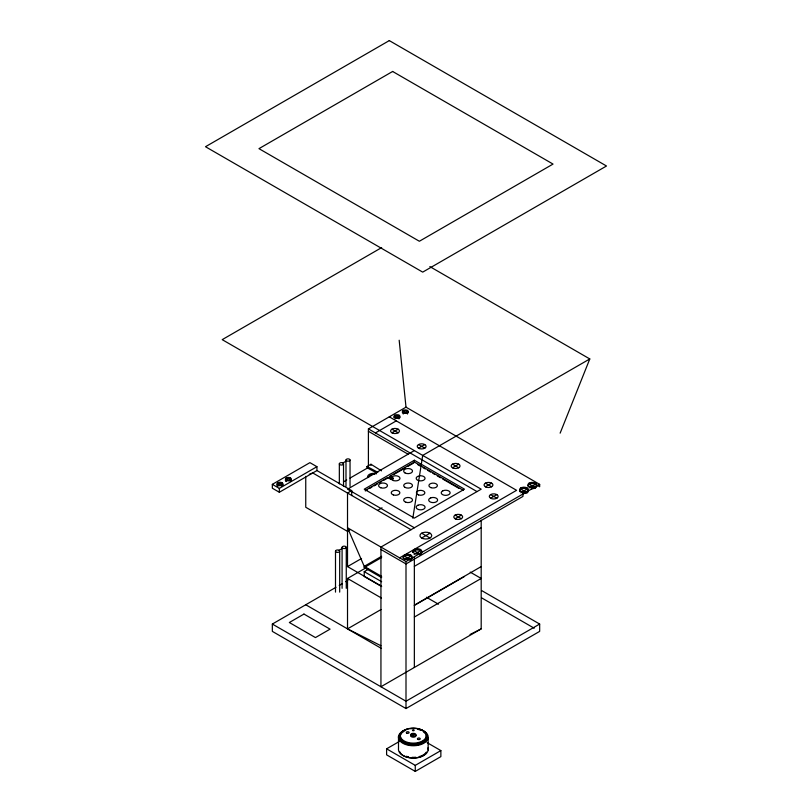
<?xml version="1.0" encoding="UTF-8"?>
<svg xmlns="http://www.w3.org/2000/svg" width="812" height="812" viewBox="0 0 812 812"><rect width="100%" height="100%" fill="white"/><g stroke="black" fill="none" stroke-linecap="round" stroke-linejoin="round"><path stroke-width="1.22" d="M412.821 518.208L422.707 455.41L589.796 358.945L429.832 266.59M560.138 433.151L589.796 358.945M392.632 477.832L392.754 477.892A1.482 0.853 0 0 1 392.988 478.918L390.948 479.242L387.598 477.486L365.288 490.367M277.45 483.11L277.917 482.754A2.954 1.705 0 0 1 282.789 483.384A2.954 1.705 0 0 1 279.754 485.667A2.954 1.705 0 0 1 277.45 483.11L277.45 484.317A2.954 1.705 0 0 0 277.054 485.17M277.45 484.317L277.917 483.962A2.954 1.705 0 0 1 281.145 483.597A2.954 1.705 0 0 1 282.962 485.17M398.996 417.683L399.484 417.338A2.954 1.705 0 0 0 399.118 415.267L398.53 414.983A2.954 1.705 0 0 0 394.947 415.196L394.459 415.541A2.954 1.705 0 0 0 394.825 417.601L395.414 417.886A2.954 1.705 0 0 0 398.996 417.683L399.057 418.85L394.886 416.444L394.886 415.236M411.369 734.596L411.126 734.738A2.69 1.553 0 0 0 411.511 736.778A2.69 1.553 0 0 0 415.054 736.819L415.521 736.525A2.69 1.553 0 0 0 415.379 734.637M381.65 247.599L222.204 339.649L481.191 489.179L380.94 547.055L380.94 686.749L481.191 628.874L481.191 520.279M272.335 484.358L309.92 462.647L316.934 466.697L316.934 470.554L279.338 492.255L272.335 488.215L272.335 484.358L279.338 488.398L316.934 466.697M368.404 466.22L368.404 428.888L406 407.177L539.665 484.358L539.665 486.764L536.387 484.865M394.886 418.85L399.057 416.444L399.057 415.236M375.408 432.928L396.297 420.87M391.902 432.806L398.164 429.183M342.908 462.972L346.582 460.851M376.677 472.878L367.014 467.742L367.014 466.535L370.962 464.251L381.498 470.858M343.496 481.851L346.744 479.973M349.992 478.106L368.404 467.468M414.353 450.589L347.516 489.179L414.353 527.759M418.535 448.183L424.798 444.56M351.697 495.584L351.697 490.621L347.516 493.036L347.516 566.583L381.488 586.193M414.353 460.242L364.233 489.179L414.353 518.117L464.484 489.179L414.353 460.242L414.353 462.647M365.319 490.955L367.501 489.697M369.673 488.438L371.855 487.18M374.038 485.931L377.306 484.043M379.488 482.785L381.66 481.526M383.843 480.268L391.475 475.862M393.647 474.604L405.635 467.682M407.817 466.423L413.267 463.276M377.692 510.342L382.016 507.845M452.467 467.773L458.739 464.159M349.678 530.134L347.516 531.383L305.748 507.267L305.748 476.339M339.071 550.303L342.694 548.222M485.363 486.764L491.636 483.15M347.516 566.583L361.563 558.483M381.66 556.281L364.233 566.35L364.233 567.558L381.66 577.626M364.233 567.558L381.66 557.489M380.94 645.753L347.516 628.874L347.516 578.459L365.887 567.862M481.597 590.527L539.665 624.052L539.665 631.381L406 708.551L272.335 631.381L272.335 624.052L335.995 587.289M339.233 585.422L342.481 583.554M345.719 581.676L347.881 580.428M421.661 538.011L430.015 533.19M455.085 518.716L461.348 515.102M490.59 498.223A4.436 2.558 0 0 0 498 497.076A4.436 2.558 0 0 0 492.569 493.94A4.436 2.558 0 0 0 490.59 498.223L496.853 494.599M381.66 586.548L364.233 576.479L364.233 571.658L368.587 569.141M399.626 557.844L516.584 490.316L389.293 416.83M404.457 559.945L410.831 556.271L410.831 555.063M414.11 554.373L420.484 550.688L420.484 549.491M520.817 492.762L527.089 489.149L527.089 487.941M530.216 487.342L535.443 484.328L535.443 483.12M381.66 576.418L364.233 566.35L347.516 527.759L406 561.528L539.665 484.358M414.353 566.35L481.191 527.759M347.516 628.874L381.011 609.538M414.353 605.173L481.191 566.583M414.353 605.417L464.484 576.479M414.353 617.049L481.191 578.459L470.229 572.135M539.665 624.052L406 701.223L272.335 624.052M427.061 742.625L440.865 750.592L440.865 756.622L415.267 771.4L386.603 754.856L386.603 748.826L399.402 741.437M386.603 748.826L415.267 765.371L440.865 750.592M470.046 634.497L481.191 628.874M412.892 729.866C411.034 731.094 415.632 731.054 413.724 729.856M309.291 474.269L312.752 472.96L411.065 529.728M412.922 734.383C410.933 735.692 415.835 735.51 413.643 734.363M391.303 479.324L391.333 479.324A1.482 0.853 0 0 1 390.43 478.065L390.43 478.065A1.482 0.853 0 0 0 390.643 479.1M367.014 466.535L377.844 472.3M529.119 483.089L529.17 484.328L535.443 487.941L535.494 486.764M520.766 487.91L520.817 489.149L527.089 492.762L527.14 491.585M391.902 429.183L398.164 432.806M418.535 444.56L424.798 448.183M452.467 464.159L458.739 467.773M485.363 483.15L491.636 486.764M490.59 494.599L496.853 498.223M368.404 428.888L477.009 491.585M368.404 431.294L408.03 454.172M463.388 490.357L414.353 462.038L389.933 476.147L392.734 477.903A1.482 0.853 0 0 1 392.967 478.928M417.622 464.535L420.89 466.423M423.072 467.682L425.255 468.94M427.427 470.199L430.695 472.087M432.877 473.345L435.059 474.604M437.242 475.862L440.51 477.75M442.682 479.009L459.034 488.438M455.085 515.102L461.348 518.716M316.934 470.554L351.697 490.621M421.661 533.19L430.015 538.011M481.597 597.855L534.194 628.214M380.94 549.47L406 563.934L522.958 496.416L522.958 494M426.412 597.246L438.46 604.199M364.233 571.658L381.66 581.727M347.516 578.459L381.488 598.068M305.748 604.757L381.488 648.483M399.179 340.228L406 407.177M529.17 486.733L529.17 487.941M428.147 737.895L428.147 750.055M420.484 553.165L420.484 554.373L414.11 550.688L414.11 549.491M415.267 765.371L415.267 771.4M414.353 557.671L414.353 667.464M410.831 558.737L410.831 559.945L404.457 556.271L404.457 555.063M407.411 410.405L407.411 411.613L405.33 412.821L403.239 411.613L403.239 410.405M407.411 412.821L407.411 414.029M406 561.528L406 708.551M403.239 412.821L403.239 414.029M398.499 736.403L398.499 748.552A14.88 8.597 0 0 0 413.978 757.89A14.88 8.597 0 0 0 427.985 747.811M370.962 464.251L370.962 465.459M350.033 460.018A2.02 1.167 0 0 1 346.998 461.033A2.02 1.167 0 0 1 346.998 459.013A2.02 1.167 0 0 1 350.033 460.018L350.033 486.358M346.267 547.359A2.091 1.208 0 0 1 343.131 548.404A2.091 1.208 0 0 1 343.131 546.314A2.091 1.208 0 0 1 346.267 547.359L346.267 588.324M345.993 460.018L345.993 486.358M343.527 463.825A2.091 1.208 0 0 1 340.38 464.87A2.091 1.208 0 0 1 340.38 462.779A2.091 1.208 0 0 1 343.527 463.825L343.527 486.398M342.085 547.359L342.085 588.324M339.69 551.165A2.091 1.208 0 0 1 336.554 552.211A2.091 1.208 0 0 1 336.554 550.12A2.091 1.208 0 0 1 339.69 551.165L339.69 592.121M339.335 463.825L339.335 483.891M335.498 551.165L335.498 592.121M290.452 477.933L290.452 479.141L288.361 480.349L286.281 479.141L286.281 477.933M290.452 480.349L290.452 481.557M286.281 480.349L286.281 481.557M282.099 482.754L282.099 483.962L280.008 485.17L277.917 483.962L277.917 482.754M282.099 485.17L282.099 486.378M279.338 488.398L279.338 492.255M277.917 485.17L277.917 486.378M367.897 477.639A5.907 3.41 0 0 1 370.008 474.046A5.907 3.41 0 0 1 376.555 473.802M369.176 476.756A4.436 2.558 0 0 1 374.748 474.289M291.214 480.785A2.954 1.705 0 0 1 290.919 481.201M285.804 481.201A2.954 1.705 0 0 1 287.6 478.704A2.954 1.705 0 0 1 291.315 480.349M277.45 486.023A2.954 1.705 0 0 1 277.156 485.617M519.67 491.615A4.436 2.558 0 0 1 523.567 488.408A4.436 2.558 0 0 1 528.368 491.179A4.436 2.558 0 0 1 522.806 493.422M527.871 486.134A4.436 2.558 0 0 1 532.692 483.587A4.436 2.558 0 0 1 536.671 486.571A4.436 2.558 0 0 1 531.16 488.601M412.79 552.536A4.507 2.598 0 0 1 417.886 549.957A4.507 2.598 0 0 1 421.651 553.205M421.195 553.835A4.507 2.598 0 0 1 419.55 554.789M403.29 558.778A4.507 2.598 0 0 1 407.644 555.499A4.507 2.598 0 0 1 411.999 558.778M411.542 559.407A4.507 2.598 0 0 1 409.898 560.361M402.376 412.821A2.954 1.705 0 0 1 405.33 411.116A2.954 1.705 0 0 1 408.284 412.821M394.023 417.591A2.954 1.705 0 0 1 394.459 416.749L394.947 416.404A2.954 1.705 0 0 1 398.53 416.191L399.118 416.475A2.954 1.705 0 0 1 399.92 417.693M411.593 734.444A2.69 1.553 0 0 1 412.191 734.221M414.242 734.17A2.69 1.553 0 0 1 414.861 734.363M413.562 733.327A2.69 1.553 0 0 1 415.653 735.642A2.69 1.553 0 0 1 411.126 735.763A2.69 1.553 0 0 1 412.861 733.348M426.138 735.083A13.012 7.511 0 0 1 408.872 743.447A13.012 7.511 0 0 1 404.965 730.638M417.774 729.328A13.012 7.511 0 0 1 420.789 730.242M423.285 731.561A13.012 7.511 0 0 1 425.112 733.216M418.413 729.074A14.88 8.597 0 0 1 425.518 742.077A14.88 8.597 0 0 1 401.92 742.675A14.88 8.597 0 0 1 407.035 729.359M410.74 728.689A14.88 8.597 0 0 1 414.617 728.587M424.006 731.977A13.946 8.049 0 0 1 417.52 744.827A13.946 8.049 0 0 1 399.433 736.443M400.214 734.393A13.946 8.049 0 0 1 403.462 731.45M426.432 752.815A13.946 8.049 0 0 1 412.11 758.083A13.946 8.049 0 0 1 399.585 751.465M426.432 752.054A13.946 8.049 0 0 1 419.215 756.601M415.744 757.231A13.946 8.049 0 0 1 412.11 757.322M408.558 756.865A13.946 8.049 0 0 1 406.345 756.276M404.965 729.876L402.671 731.318A13.012 7.511 0 0 0 404.538 741.163A13.012 7.511 0 0 0 421.682 741.386L423.976 739.935A13.012 7.511 0 0 0 422.108 730.089A13.012 7.511 0 0 0 404.965 729.876M442.926 490.793L442.124 491.27A4.436 2.558 0 0 0 442.215 494.386L443.047 494.853A4.436 2.558 0 0 0 448.437 494.792L449.249 494.315A4.436 2.558 0 0 0 449.148 491.199L448.315 490.742A4.436 2.558 0 0 0 442.926 490.793M389.293 40.6L205.497 146.718L422.707 272.121L606.503 166.003L389.293 40.6M392.632 71.466L258.967 148.647L419.368 241.255L553.033 164.075L392.632 71.466M391.546 477.943L390.501 478.552L391.546 479.151L392.592 478.552L391.546 477.943M303.962 614.065L289.346 622.51L315.452 637.582L330.068 629.138L303.962 614.065M417.926 505.237L417.104 505.703A4.436 2.558 0 0 0 417.104 508.819L417.916 509.297A4.436 2.558 0 0 0 423.316 509.297L424.128 508.819A4.436 2.558 0 0 0 424.138 505.714L423.316 505.237A4.436 2.558 0 0 0 417.926 505.237M430.817 497.857L429.913 498.284A4.436 2.558 0 0 0 429.386 501.38L430.127 501.897A4.436 2.558 0 0 0 435.496 502.202L436.389 501.775A4.436 2.558 0 0 0 436.917 498.68L436.176 498.162A4.436 2.558 0 0 0 430.817 497.857M404.955 472.899A4.436 2.558 0 0 0 412.364 471.752A4.436 2.558 0 0 0 406.944 468.615A4.436 2.558 0 0 0 404.955 472.899M418.403 480.542A4.436 2.558 0 0 0 425.052 478.329A4.436 2.558 0 0 0 418.403 476.106A4.436 2.558 0 0 0 418.403 480.542M431.03 487.677A4.233 2.446 0 0 0 437.384 485.556A4.233 2.446 0 0 0 431.03 483.444A4.233 2.446 0 0 0 431.03 487.677M404.985 487.352A4.385 2.537 0 0 0 412.323 486.215A4.385 2.537 0 0 0 406.954 483.11A4.385 2.537 0 0 0 404.985 487.352M393.343 480.542A4.436 2.558 0 0 0 399.991 478.329A4.436 2.558 0 0 0 393.343 476.106A4.436 2.558 0 0 0 393.343 480.542M418.505 494.914A4.233 2.446 0 0 0 424.859 492.793A4.233 2.446 0 0 0 418.505 490.681A4.233 2.446 0 0 0 418.505 494.914M380.808 487.779A4.436 2.558 0 0 0 387.456 485.556A4.436 2.558 0 0 0 380.808 483.343A4.436 2.558 0 0 0 380.808 487.779M393.404 494.944A4.293 2.477 0 0 0 399.859 492.793A4.293 2.477 0 0 0 393.404 490.641A4.293 2.477 0 0 0 393.404 494.944M405.878 502.242A4.436 2.558 0 0 0 412.516 500.03A4.436 2.558 0 0 0 405.878 497.817A4.436 2.558 0 0 0 405.878 502.242M453.39 468.179A4.436 2.558 0 0 0 460.039 465.966A4.436 2.558 0 0 0 453.39 463.753A4.436 2.558 0 0 0 453.39 468.179M392.815 433.212A4.436 2.558 0 0 0 399.463 430.999A4.436 2.558 0 0 0 392.815 428.777A4.436 2.558 0 0 0 392.815 433.212M486.286 487.17A4.436 2.558 0 0 0 492.935 484.957A4.436 2.558 0 0 0 486.286 482.744A4.436 2.558 0 0 0 486.286 487.17M419.449 448.589A4.436 2.558 0 0 0 426.097 446.367A4.436 2.558 0 0 0 419.449 444.154A4.436 2.558 0 0 0 419.449 448.589M455.999 519.122A4.436 2.558 0 0 0 462.647 516.909A4.436 2.558 0 0 0 455.999 514.696A4.436 2.558 0 0 0 455.999 519.122M422.89 538.559A5.907 3.41 0 0 0 431.751 535.605A5.907 3.41 0 0 0 422.89 532.652A5.907 3.41 0 0 0 422.89 538.559M286.89 480.623A2.954 1.705 0 0 0 291.315 479.141A2.954 1.705 0 0 0 286.89 477.669A2.954 1.705 0 0 0 286.89 480.623M530.094 487.139A4.436 2.558 0 0 0 536.732 484.926A4.436 2.558 0 0 0 530.094 482.714A4.436 2.558 0 0 0 530.094 487.139M521.74 491.96A4.436 2.558 0 0 0 528.379 489.748A4.436 2.558 0 0 0 521.74 487.535A4.436 2.558 0 0 0 521.74 491.96M415.044 553.581A4.507 2.598 0 0 0 421.804 551.328A4.507 2.598 0 0 0 415.044 549.074A4.507 2.598 0 0 0 415.044 553.581M405.391 559.153A4.507 2.598 0 0 0 412.151 556.9A4.507 2.598 0 0 0 405.391 554.647A4.507 2.598 0 0 0 405.391 559.153M403.848 413.095A2.954 1.705 0 0 0 408.284 411.613A2.954 1.705 0 0 0 403.848 410.141A2.954 1.705 0 0 0 403.848 413.095M406.731 733.104A1.391 0.802 0 0 0 409.065 732.728A1.391 0.802 0 0 0 407.34 731.744A1.391 0.802 0 0 0 406.731 733.104M405.32 742.99A13.946 8.049 0 0 0 427.213 737.093A13.946 8.049 0 0 0 407.431 729.095A13.946 8.049 0 0 0 405.32 742.99M417.957 739.438A1.391 0.802 0 0 0 420.21 738.94A1.391 0.802 0 0 0 418.322 738.057A1.391 0.802 0 0 0 417.957 739.438"/></g></svg>
